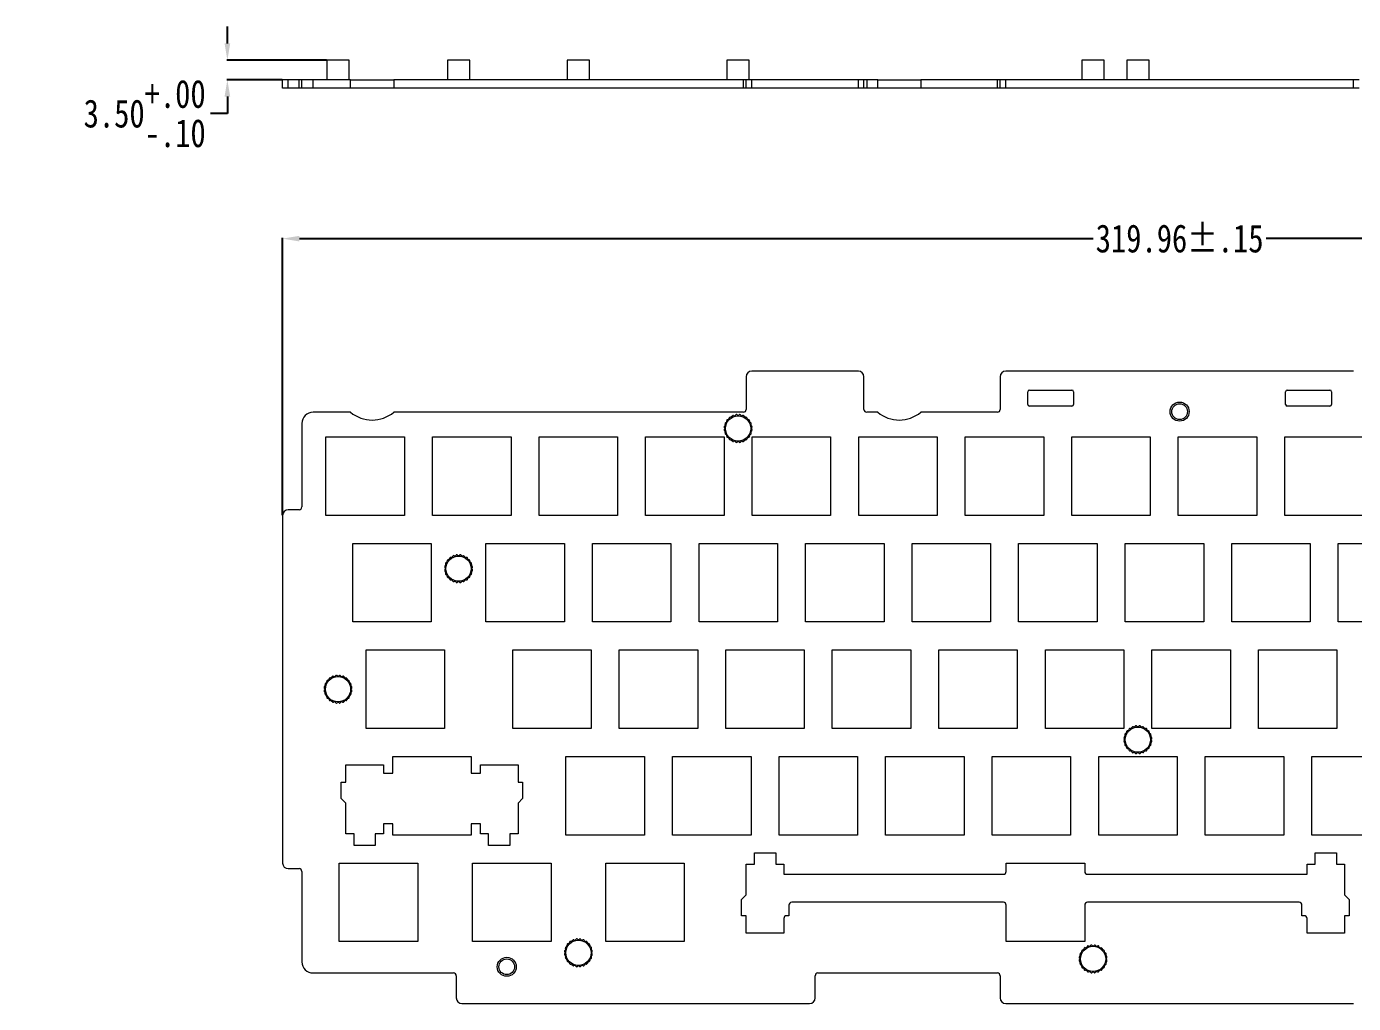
# Model space of a CAD drawing. Header units: inches. Extents: x -353 to 399, y 104 to 477.
# Drawn here: x -319.7 to -83.1, y 103.8 to 278 of the extents above; entities that cross this region are included whole.
import ezdxf

# ---------------------------------------------------------------- set-up
doc = ezdxf.new("R2010")
doc.units = ezdxf.units.IN
doc.header["$LTSCALE"] = 2.574606
doc.header["$MEASUREMENT"] = 0
doc.header["$PDMODE"] = 3
doc.header["$PDSIZE"] = 0.3125
doc.layers.get('0').update_dxf_attribs({"linetype": 'CONTINUOUS'})
doc.layers.get('Defpoints').update_dxf_attribs({"linetype": 'CONTINUOUS'})
doc.styles.get("Standard").update_dxf_attribs({"font": 'txt', "width": 0.8})
doc.dimstyles.new('副本 STANDARD', dxfattribs={"dimtxt": 5, "dimasz": 3, "dimexe": 0.125, "dimexo": 0.0625, "dimgap": 0.09, "dimtad": 0, "dimtoh": 1, "dimzin": 4, "dimdsep": 46, "dimtxsty": 'Standard', "dimblk": '_FILLED', "dimcen": 0.09, "dimazin": 1, "dimtp": 0.01, "dimtm": 0.01, "dimtfac": 1, "dimtofl": 0, "dimtmove": 0, "dimatfit": 3, "dimldrblk": '_FILLED', "dimfxl": 1, "dimtolj": 1, "dimtzin": 4, "dimarcsym": 0})

# ---------------------------------------------------------------- blocks, each defined once
blk = doc.blocks.new('_FILLED')
at = {"color": 0, "linetype": 'ByBlock'}
blk.add_solid([(0, 0), (-1, 0.167), (-1, -0.167)], dxfattribs=at)
blk = doc.blocks.new('*D15')
at = {"color": 0, "lineweight": -2, "transparency": 16777216}
for p, q in [((-274.07, 190.86), (-274.07, 240.28)), ((-271.07, 240.15), (-129.51, 240.15)), ((42.89, 240.15), (-98.66, 240.15)), ((45.89, 190.86), (45.89, 240.28))]:
    blk.add_line(p, q, dxfattribs=at)
at = {"layer": 'Defpoints', "color": 0, "transparency": 16777216}
for p in [(45.89, 240.15), (-274.07, 190.79), (45.89, 190.79)]:
    blk.add_point(p, dxfattribs=at)
at = {"color": 0, "lineweight": -2, "transparency": 16777216, "xscale": 3, "yscale": 3, "zscale": 3, "rotation": 180}
blk.add_blockref('_FILLED', (-274.07, 240.15), dxfattribs=at)
at = {"color": 0, "lineweight": -2, "transparency": 16777216, "xscale": 3, "yscale": 3, "zscale": 3}
blk.add_blockref('_FILLED', (45.89, 240.15), dxfattribs=at)
at = {"color": 0, "transparency": 16777216, "insert": (-114.09, 240.15), "char_height": 5, "attachment_point": 5}
blk.add_mtext('\\A1;319.96±.15', dxfattribs=at)
blk = doc.blocks.new('*D17')
at = {"color": 0, "lineweight": -2, "transparency": 16777216}
for p, q in [((-283.91, 274.97), (-283.91, 277.97)), ((-266.24, 271.97), (-284.03, 271.97)), ((-274.13, 268.47), (-284.03, 268.47)), ((-283.91, 265.47), (-283.91, 262.47)), ((-283.91, 262.47), (-286.91, 262.47))]:
    blk.add_line(p, q, dxfattribs=at)
at = {"layer": 'Defpoints', "color": 0, "transparency": 16777216}
for p in [(-266.18, 271.97), (-283.91, 268.47), (-274.07, 268.47)]:
    blk.add_point(p, dxfattribs=at)
at = {"color": 0, "lineweight": -2, "transparency": 16777216, "xscale": 3, "yscale": 3, "zscale": 3}
for p, rotation in [((-283.91, 271.97), 270), ((-283.91, 268.47), 90)]:
    blk.add_blockref('_FILLED', p, dxfattribs=dict(at, rotation=rotation))
at = {"color": 0, "transparency": 16777216, "insert": (-298.66, 262.47), "char_height": 5, "attachment_point": 5}
blk.add_mtext('\\A1;3.50\\S+.00^ -.10;', dxfattribs=at)

msp = doc.modelspace()

# ---------------------------------------------------------------- linework, layer by layer
at = {"color": 7, "linetype": 'Continuous', "lineweight": 15}
for p, q in [((-266.177, 271.972), (-266.177, 268.472)), ((-262.177, 271.972), (-266.177, 271.972)), ((-262.177, 268.472), (-262.177, 271.972)), ((-244.679, 271.972), (-244.679, 268.472)), ((-240.68, 271.972), (-244.679, 271.972)), ((-240.68, 268.472), (-240.68, 271.972)), ((-223.309, 271.972), (-223.309, 268.472)), ((-219.309, 271.972), (-223.309, 271.972)), ((-219.309, 268.472), (-219.309, 271.972)), ((-194.827, 271.972), (-194.827, 268.472)), ((-190.827, 271.972), (-194.827, 271.972)), ((-190.827, 268.472), (-190.827, 271.972)), ((-131.527, 271.972), (-131.527, 268.472)), ((-127.527, 271.972), (-131.527, 271.972)), ((-127.527, 268.472), (-127.527, 271.972)), ((-123.532, 271.972), (-123.532, 268.472)), ((-119.532, 271.972), (-123.532, 271.972)), ((-119.532, 268.472), (-119.532, 271.972)), ((-274.067, 266.972), (-274.067, 268.472)), ((-273.067, 268.472), (-274.067, 268.472)), ((-273.067, 266.972), (-273.067, 268.472)), ((-271.127, 268.472), (-273.067, 268.472)), ((-271.127, 266.972), (-271.127, 268.472)), ((-270.627, 268.472), (-271.127, 268.472)), ((-270.627, 266.972), (-270.627, 268.472)), ((-268.627, 268.472), (-270.627, 268.472)), ((-268.627, 266.972), (-268.627, 268.472)), ((-261.939, 268.472), (-268.627, 268.472)), ((-261.939, 266.972), (-261.939, 268.472)), ((-261.939, 268.472), (-254.235, 268.472)), ((-254.235, 268.472), (-254.235, 266.972)), ((-191.887, 268.472), (-254.235, 268.472)), ((-191.887, 266.972), (-191.887, 268.472)), ((-191.387, 268.472), (-191.887, 268.472)), ((-191.387, 266.972), (-191.387, 268.472)), ((-190.387, 268.472), (-191.387, 268.472)), ((-190.387, 266.972), (-190.387, 268.472)), ((-171.387, 268.472), (-190.387, 268.472)), ((-171.387, 266.972), (-171.387, 268.472)), ((-170.387, 268.472), (-171.387, 268.472)), ((-170.387, 266.972), (-170.387, 268.472)), ((-169.887, 268.472), (-170.387, 268.472)), ((-169.887, 268.472), (-169.887, 266.972)), ((-167.939, 268.472), (-169.887, 268.472)), ((-167.939, 266.972), (-167.939, 268.472)), ((-167.939, 268.472), (-160.235, 268.472)), ((-160.235, 268.472), (-160.235, 266.972)), ((-146.587, 268.472), (-160.235, 268.472)), ((-146.587, 266.972), (-146.587, 268.472)), ((-146.087, 268.472), (-146.587, 268.472)), ((-146.087, 266.972), (-146.087, 268.472)), ((-145.087, 268.472), (-146.087, 268.472)), ((-145.087, 266.972), (-145.087, 268.472)), ((-83.087, 268.472), (-145.087, 268.472)), ((-83.087, 266.972), (-83.087, 268.472)), ((-82.087, 268.472), (-83.087, 268.472)), ((-273.067, 266.972), (-274.067, 266.972)), ((-271.127, 266.972), (-273.067, 266.972)), ((-270.627, 266.972), (-271.127, 266.972)), ((-268.627, 266.972), (-270.627, 266.972)), ((-261.939, 266.972), (-268.627, 266.972)), ((-254.235, 266.972), (-261.939, 266.972)), ((-191.887, 266.972), (-254.235, 266.972)), ((-191.387, 266.972), (-191.887, 266.972)), ((-190.387, 266.972), (-191.387, 266.972)), ((-171.387, 266.972), (-190.387, 266.972)), ((-170.387, 266.972), (-171.387, 266.972)), ((-169.887, 266.972), (-170.387, 266.972)), ((-167.939, 266.972), (-169.887, 266.972)), ((-160.235, 266.972), (-167.939, 266.972)), ((-146.587, 266.972), (-160.235, 266.972)), ((-146.087, 266.972), (-146.587, 266.972)), ((-145.087, 266.972), (-146.087, 266.972)), ((-83.087, 266.972), (-145.087, 266.972)), ((-82.087, 266.972), (-83.087, 266.972)), ((-191.387, 215.532), (-191.387, 209.693)), ((-171.387, 216.532), (-190.387, 216.532)), ((-170.387, 209.693), (-170.387, 215.532)), ((-146.087, 215.532), (-146.087, 209.693)), ((-83.087, 216.532), (-145.087, 216.532)), ((-140.887, 213.132), (-133.287, 213.132)), ((-94.887, 213.132), (-87.287, 213.132)), ((-141.187, 210.593), (-141.187, 212.832)), ((-132.987, 212.832), (-132.987, 210.593)), ((-95.187, 210.593), (-95.187, 212.832)), ((-86.987, 212.832), (-86.987, 210.593)), ((-261.939, 209.193), (-268.627, 209.193)), ((-191.887, 209.193), (-254.235, 209.193)), ((-167.939, 209.193), (-169.887, 209.193)), ((-146.587, 209.193), (-160.235, 209.193)), ((-133.287, 210.293), (-140.887, 210.293)), ((-87.287, 210.293), (-94.887, 210.293)), ((-270.627, 207.193), (-270.627, 192.293)), ((-266.327, 204.793), (-252.327, 204.793)), ((-266.327, 190.793), (-266.327, 204.793)), ((-252.327, 204.793), (-252.327, 190.793)), ((-247.327, 204.793), (-233.327, 204.793)), ((-247.327, 190.793), (-247.327, 204.793)), ((-233.327, 204.793), (-233.327, 190.793)), ((-228.327, 204.793), (-214.327, 204.793)), ((-228.327, 190.793), (-228.327, 204.793)), ((-214.327, 204.793), (-214.327, 190.793)), ((-209.327, 204.793), (-195.327, 204.793)), ((-209.327, 190.793), (-209.327, 204.793)), ((-195.327, 204.793), (-195.327, 190.793)), ((-190.327, 204.793), (-176.327, 204.793)), ((-190.327, 190.793), (-190.327, 204.793)), ((-176.327, 204.793), (-176.327, 190.793)), ((-171.327, 204.793), (-157.327, 204.793)), ((-171.327, 190.793), (-171.327, 204.793)), ((-157.327, 204.793), (-157.327, 190.793)), ((-152.327, 204.793), (-138.327, 204.793)), ((-152.327, 190.793), (-152.327, 204.793)), ((-138.327, 204.793), (-138.327, 190.793)), ((-133.327, 204.793), (-119.327, 204.793)), ((-133.327, 190.793), (-133.327, 204.793)), ((-119.327, 204.793), (-119.327, 190.793)), ((-114.327, 204.793), (-100.327, 204.793)), ((-114.327, 190.793), (-114.327, 204.793)), ((-100.327, 204.793), (-100.327, 190.793)), ((-95.327, 204.793), (-81.327, 204.793)), ((-95.327, 190.793), (-95.327, 204.793)), ((-271.127, 191.793), (-273.067, 191.793)), ((-274.067, 190.793), (-274.067, 128.793)), ((-252.327, 190.793), (-266.327, 190.793)), ((-233.327, 190.793), (-247.327, 190.793)), ((-214.327, 190.793), (-228.327, 190.793)), ((-195.327, 190.793), (-209.327, 190.793)), ((-176.327, 190.793), (-190.327, 190.793)), ((-157.327, 190.793), (-171.327, 190.793)), ((-138.327, 190.793), (-152.327, 190.793)), ((-119.327, 190.793), (-133.327, 190.793)), ((-100.327, 190.793), (-114.327, 190.793)), ((-81.327, 190.793), (-95.327, 190.793)), ((-261.562, 185.793), (-247.562, 185.793)), ((-261.562, 171.793), (-261.562, 185.793)), ((-247.562, 185.793), (-247.562, 171.793)), ((-237.797, 185.793), (-223.797, 185.793)), ((-237.797, 171.793), (-237.797, 185.793)), ((-223.797, 185.793), (-223.797, 171.793)), ((-218.797, 185.793), (-204.797, 185.793)), ((-218.797, 171.793), (-218.797, 185.793)), ((-204.797, 185.793), (-204.797, 171.793)), ((-199.797, 185.793), (-185.797, 185.793)), ((-199.797, 171.793), (-199.797, 185.793)), ((-185.797, 185.793), (-185.797, 171.793)), ((-180.797, 185.793), (-166.797, 185.793)), ((-180.797, 171.793), (-180.797, 185.793)), ((-166.797, 185.793), (-166.797, 171.793)), ((-161.797, 185.793), (-147.797, 185.793)), ((-161.797, 171.793), (-161.797, 185.793)), ((-147.797, 185.793), (-147.797, 171.793)), ((-142.797, 185.793), (-128.797, 185.793)), ((-142.797, 171.793), (-142.797, 185.793)), ((-128.797, 185.793), (-128.797, 171.793)), ((-123.797, 185.793), (-109.797, 185.793)), ((-123.797, 171.793), (-123.797, 185.793)), ((-109.797, 185.793), (-109.797, 171.793)), ((-104.797, 185.793), (-90.797, 185.793)), ((-104.797, 171.793), (-104.797, 185.793)), ((-90.797, 185.793), (-90.797, 171.793)), ((-85.797, 185.793), (-71.797, 185.793)), ((-85.797, 171.793), (-85.797, 185.793)), ((-247.562, 171.793), (-261.562, 171.793)), ((-223.797, 171.793), (-237.797, 171.793)), ((-204.797, 171.793), (-218.797, 171.793)), ((-185.797, 171.793), (-199.797, 171.793)), ((-166.797, 171.793), (-180.797, 171.793)), ((-147.797, 171.793), (-161.797, 171.793)), ((-128.797, 171.793), (-142.797, 171.793)), ((-109.797, 171.793), (-123.797, 171.793)), ((-90.797, 171.793), (-104.797, 171.793)), ((-71.797, 171.793), (-85.797, 171.793)), ((-259.177, 166.793), (-245.177, 166.793)), ((-259.177, 152.793), (-259.177, 166.793)), ((-245.177, 166.793), (-245.177, 152.793)), ((-233.032, 166.793), (-219.032, 166.793)), ((-233.032, 152.793), (-233.032, 166.793)), ((-219.032, 166.793), (-219.032, 152.793)), ((-214.032, 166.793), (-200.032, 166.793)), ((-214.032, 152.793), (-214.032, 166.793)), ((-200.032, 166.793), (-200.032, 152.793)), ((-195.032, 166.793), (-181.032, 166.793)), ((-195.032, 152.793), (-195.032, 166.793)), ((-181.032, 166.793), (-181.032, 152.793)), ((-176.032, 166.793), (-162.032, 166.793)), ((-176.032, 152.793), (-176.032, 166.793)), ((-162.032, 166.793), (-162.032, 152.793)), ((-157.032, 166.793), (-143.032, 166.793)), ((-157.032, 152.793), (-157.032, 166.793)), ((-143.032, 166.793), (-143.032, 152.793)), ((-138.032, 166.793), (-124.032, 166.793)), ((-138.032, 152.793), (-138.032, 166.793)), ((-124.032, 166.793), (-124.032, 152.793)), ((-119.032, 166.793), (-105.032, 166.793)), ((-119.032, 152.793), (-119.032, 166.793)), ((-105.032, 166.793), (-105.032, 152.793)), ((-100.032, 166.793), (-86.032, 166.793)), ((-100.032, 152.793), (-100.032, 166.793)), ((-86.032, 166.793), (-86.032, 152.793)), ((-245.177, 152.793), (-259.177, 152.793)), ((-219.032, 152.793), (-233.032, 152.793)), ((-200.032, 152.793), (-214.032, 152.793)), ((-181.032, 152.793), (-195.032, 152.793)), ((-162.032, 152.793), (-176.032, 152.793)), ((-143.032, 152.793), (-157.032, 152.793)), ((-124.032, 152.793), (-138.032, 152.793)), ((-105.032, 152.793), (-119.032, 152.793)), ((-86.032, 152.793), (-100.032, 152.793)), ((-254.427, 147.793), (-240.427, 147.793)), ((-254.427, 144.793), (-254.427, 147.793)), ((-240.427, 147.793), (-240.427, 144.793)), ((-223.522, 147.793), (-209.522, 147.793)), ((-223.522, 133.793), (-223.522, 147.793)), ((-209.522, 147.793), (-209.522, 133.793)), ((-204.522, 147.793), (-190.522, 147.793)), ((-204.522, 133.793), (-204.522, 147.793)), ((-190.522, 147.793), (-190.522, 133.793)), ((-185.522, 147.793), (-171.522, 147.793)), ((-185.522, 133.793), (-185.522, 147.793)), ((-171.522, 147.793), (-171.522, 133.793)), ((-166.522, 147.793), (-152.522, 147.793)), ((-166.522, 133.793), (-166.522, 147.793)), ((-152.522, 147.793), (-152.522, 133.793)), ((-147.522, 147.793), (-133.522, 147.793)), ((-147.522, 133.793), (-147.522, 147.793)), ((-133.522, 147.793), (-133.522, 133.793)), ((-128.522, 147.793), (-114.522, 147.793)), ((-128.522, 133.793), (-128.522, 147.793)), ((-114.522, 147.793), (-114.522, 133.793)), ((-109.522, 147.793), (-95.522, 147.793)), ((-109.522, 133.793), (-109.522, 147.793)), ((-95.522, 147.793), (-95.522, 133.793)), ((-90.522, 147.793), (-76.522, 147.793)), ((-90.522, 133.793), (-90.522, 147.793)), ((-262.777, 146.293), (-256.077, 146.293)), ((-262.777, 143.193), (-262.777, 146.293)), ((-256.077, 146.293), (-256.077, 144.793)), ((-256.077, 144.793), (-254.427, 144.793)), ((-240.427, 144.793), (-238.777, 144.793)), ((-238.777, 146.293), (-232.077, 146.293)), ((-238.777, 144.793), (-238.777, 146.293)), ((-232.077, 146.293), (-232.077, 143.193)), ((-263.602, 143.193), (-262.777, 143.193)), ((-263.602, 140.293), (-263.602, 143.193)), ((-232.077, 143.193), (-231.252, 143.193)), ((-231.252, 143.193), (-231.252, 140.293)), ((-262.777, 139.468), (-263.602, 140.293)), ((-231.252, 140.293), (-232.077, 139.468)), ((-262.777, 133.993), (-262.777, 139.468)), ((-232.077, 139.468), (-232.077, 133.993)), ((-256.077, 135.793), (-256.077, 133.993)), ((-254.427, 135.793), (-256.077, 135.793)), ((-254.427, 133.793), (-254.427, 135.793)), ((-240.427, 135.793), (-240.427, 133.793)), ((-238.777, 135.793), (-240.427, 135.793)), ((-238.777, 133.993), (-238.777, 135.793)), ((-261.327, 133.993), (-262.777, 133.993)), ((-261.327, 131.943), (-261.327, 133.993)), ((-257.527, 133.993), (-257.527, 131.943)), ((-256.077, 133.993), (-257.527, 133.993)), ((-240.427, 133.793), (-254.427, 133.793)), ((-237.327, 133.993), (-238.777, 133.993)), ((-237.327, 131.943), (-237.327, 133.993)), ((-233.527, 133.993), (-233.527, 131.943)), ((-232.077, 133.993), (-233.527, 133.993)), ((-209.522, 133.793), (-223.522, 133.793)), ((-190.522, 133.793), (-204.522, 133.793)), ((-171.522, 133.793), (-185.522, 133.793)), ((-152.522, 133.793), (-166.522, 133.793)), ((-133.522, 133.793), (-147.522, 133.793)), ((-114.522, 133.793), (-128.522, 133.793)), ((-95.522, 133.793), (-109.522, 133.793)), ((-76.522, 133.793), (-90.522, 133.793)), ((-257.527, 131.943), (-261.327, 131.943)), ((-233.527, 131.943), (-237.327, 131.943)), ((-189.922, 130.643), (-186.122, 130.643)), ((-189.922, 128.593), (-189.922, 130.643)), ((-186.122, 130.643), (-186.122, 128.593)), ((-89.922, 130.643), (-86.122, 130.643)), ((-89.922, 128.593), (-89.922, 130.643)), ((-86.122, 130.643), (-86.122, 128.593)), ((-273.067, 127.793), (-271.127, 127.793)), ((-263.957, 128.793), (-249.957, 128.793)), ((-263.957, 114.793), (-263.957, 128.793)), ((-249.957, 128.793), (-249.957, 114.793)), ((-240.192, 128.793), (-226.192, 128.793)), ((-240.192, 114.793), (-240.192, 128.793)), ((-226.192, 128.793), (-226.192, 114.793)), ((-216.427, 128.793), (-202.427, 128.793)), ((-216.427, 114.793), (-216.427, 128.793)), ((-202.427, 128.793), (-202.427, 114.793)), ((-191.372, 128.593), (-189.922, 128.593)), ((-191.372, 123.118), (-191.372, 128.593)), ((-186.122, 128.593), (-184.672, 128.593)), ((-184.672, 128.593), (-184.672, 126.793)), ((-145.022, 128.793), (-131.022, 128.793)), ((-145.022, 127.293), (-145.022, 128.793)), ((-131.022, 128.793), (-131.022, 127.293)), ((-91.372, 128.593), (-89.922, 128.593)), ((-91.372, 126.793), (-91.372, 128.593)), ((-86.122, 128.593), (-84.672, 128.593)), ((-84.672, 128.593), (-84.672, 123.118)), ((-270.627, 127.293), (-270.627, 111.193)), ((-184.672, 126.793), (-145.522, 126.793)), ((-130.522, 126.793), (-91.372, 126.793)), ((-192.197, 122.293), (-191.372, 123.118)), ((-84.672, 123.118), (-83.847, 122.293)), ((-192.197, 119.393), (-192.197, 122.293)), ((-183.772, 121.293), (-183.772, 119.393)), ((-145.522, 121.793), (-183.272, 121.793)), ((-145.022, 114.793), (-145.022, 121.293)), ((-131.022, 121.293), (-131.022, 114.793)), ((-92.772, 121.793), (-130.522, 121.793)), ((-92.272, 119.393), (-92.272, 121.293)), ((-83.847, 122.293), (-83.847, 119.393)), ((-191.372, 119.393), (-192.197, 119.393)), ((-191.372, 116.293), (-191.372, 119.393)), ((-184.672, 118.893), (-184.672, 116.293)), ((-183.772, 119.393), (-184.172, 119.393)), ((-91.872, 119.393), (-92.272, 119.393)), ((-91.372, 116.293), (-91.372, 118.893)), ((-84.672, 119.393), (-84.672, 116.293)), ((-83.847, 119.393), (-84.672, 119.393)), ((-184.672, 116.293), (-191.372, 116.293)), ((-84.672, 116.293), (-91.372, 116.293)), ((-249.957, 114.793), (-263.957, 114.793)), ((-226.192, 114.793), (-240.192, 114.793)), ((-202.427, 114.793), (-216.427, 114.793)), ((-131.022, 114.793), (-145.022, 114.793)), ((-268.627, 109.193), (-243.587, 109.193)), ((-178.587, 109.193), (-146.587, 109.193)), ((-243.087, 108.693), (-243.087, 104.753)), ((-179.087, 104.753), (-179.087, 108.693)), ((-146.087, 108.693), (-146.087, 104.753)), ((-242.087, 103.753), (-180.087, 103.753)), ((-145.087, 103.753), (-83.087, 103.753))]:
    msp.add_line(p, q, dxfattribs=at)
for centre, radius in [((-114.087, 209.293), 1.7), ((-114.087, 209.293), 1.4), ((-192.827, 206.293), 2.25), ((-242.679, 181.293), 2.25), ((-264.177, 159.793), 2.25), ((-121.532, 150.793), 2.25), ((-221.309, 112.793), 2.25), ((-129.527, 111.693), 2.25), ((-234.087, 110.293), 1.7), ((-234.087, 110.293), 1.4)]:
    msp.add_circle(centre, radius, dxfattribs=at)
for centre, radius, start, end in [((-190.387, 215.532), 1, 90, 180), ((-171.387, 215.532), 1, 0, 90), ((-145.087, 215.532), 1, 90, 180), ((-140.887, 212.832), 0.3, 90, 180), ((-133.287, 212.832), 0.3, 0, 90), ((-94.887, 212.832), 0.3, 90, 180), ((-87.287, 212.832), 0.3, 0, 90), ((-268.627, 207.193), 2, 90, 180), ((-258.087, 213.793), 6, 230.05549, 309.94451), ((-194.216, 208.126), 0.2, 131.69927, 179.37781), ((-194.239, 208.109), 0.2, 75.62219, 123.30073), ((-194.127, 208.544), 0.25, 255.62219, 344.37781), ((-193.694, 208.423), 0.2, 116.69927, 164.37781), ((-193.721, 208.412), 0.2, 60.62219, 108.30073), ((-193.5, 208.804), 0.25, 240.62219, 329.37781), ((-193.113, 208.575), 0.2, 101.69927, 149.37781), ((-193.142, 208.571), 0.2, 45.62219, 93.30073), ((-192.827, 208.893), 0.25, 225.62219, 314.37781), ((-192.512, 208.571), 0.2, 86.69927, 134.37781), ((-192.541, 208.575), 0.2, 30.62219, 78.30073), ((-192.154, 208.804), 0.25, 210.62219, 299.37781), ((-191.933, 208.412), 0.2, 71.69927, 119.37781), ((-191.887, 209.693), 0.5, 270, 0), ((-191.96, 208.423), 0.2, 15.62219, 63.30073), ((-191.527, 208.544), 0.25, 195.62219, 284.37781), ((-191.415, 208.109), 0.2, 56.69927, 104.37781), ((-191.438, 208.126), 0.2, 0.62219, 48.30073), ((-169.887, 209.693), 0.5, 180, 270), ((-164.087, 213.793), 6, 230.05549, 309.94451), ((-146.587, 209.693), 0.5, 270, 0), ((-140.887, 210.593), 0.3, 180, 270), ((-133.287, 210.593), 0.3, 270, 0), ((-94.887, 210.593), 0.3, 180, 270), ((-87.287, 210.593), 0.3, 270, 0), ((-195.109, 206.578), 0.2, 120.62219, 168.30073), ((-195.105, 206.607), 0.2, 176.69927, 224.37781), ((-195.105, 205.978), 0.2, 135.62219, 183.30073), ((-195.109, 206.007), 0.2, 191.69927, 239.37781), ((-195.427, 206.293), 0.25, 315.62219, 44.37781), ((-195.338, 206.966), 0.25, 300.62219, 29.37781), ((-194.946, 207.186), 0.2, 161.69927, 209.37781), ((-194.957, 207.159), 0.2, 105.62219, 153.30073), ((-195.079, 207.593), 0.25, 285.62219, 14.37781), ((-194.643, 207.704), 0.2, 146.69927, 194.37781), ((-194.661, 207.681), 0.2, 90.62219, 138.30073), ((-194.665, 208.131), 0.25, 270.62219, 359.37781), ((-190.989, 208.131), 0.25, 180.62219, 269.37781), ((-190.993, 207.681), 0.2, 41.69927, 89.37781), ((-191.011, 207.704), 0.2, 345.62219, 33.30073), ((-190.575, 207.593), 0.25, 165.62219, 254.37781), ((-190.697, 207.159), 0.2, 26.69927, 74.37781), ((-190.316, 206.966), 0.25, 150.62219, 239.37781), ((-190.708, 207.186), 0.2, 330.62219, 18.30073), ((-190.227, 206.293), 0.25, 135.62219, 224.37781), ((-190.545, 206.578), 0.2, 11.69927, 59.37781), ((-190.545, 206.007), 0.2, 300.62219, 348.30073), ((-190.549, 206.607), 0.2, 315.62219, 3.30073), ((-190.549, 205.978), 0.2, 356.69927, 44.37781), ((-195.338, 205.62), 0.25, 330.62219, 59.37781), ((-194.946, 205.399), 0.2, 150.62219, 198.30073), ((-194.957, 205.426), 0.2, 206.69927, 254.37781), ((-195.079, 204.993), 0.25, 345.62219, 74.37781), ((-194.643, 204.881), 0.2, 165.62219, 213.30073), ((-194.661, 204.904), 0.2, 221.69927, 269.37781), ((-194.665, 204.454), 0.25, 0.62219, 89.37781), ((-194.216, 204.459), 0.2, 180.62219, 228.30073), ((-194.239, 204.477), 0.2, 236.69927, 284.37781), ((-194.127, 204.041), 0.25, 15.62219, 104.37781), ((-193.694, 204.162), 0.2, 195.62219, 243.30073), ((-193.721, 204.173), 0.2, 251.69927, 299.37781), ((-193.5, 203.781), 0.25, 30.62219, 119.37781), ((-193.113, 204.011), 0.2, 210.62219, 258.30073), ((-193.142, 204.014), 0.2, 266.69927, 314.37781), ((-192.827, 203.693), 0.25, 45.62219, 134.37781), ((-192.512, 204.014), 0.2, 225.62219, 273.30073), ((-192.541, 204.011), 0.2, 281.69927, 329.37781), ((-192.154, 203.781), 0.25, 60.62219, 149.37781), ((-191.933, 204.173), 0.2, 240.62219, 288.30073), ((-191.96, 204.162), 0.2, 296.69927, 344.37781), ((-191.527, 204.041), 0.25, 75.62219, 164.37781), ((-191.415, 204.477), 0.2, 255.62219, 303.30073), ((-191.438, 204.459), 0.2, 311.69927, 359.37781), ((-190.989, 204.454), 0.25, 90.62219, 179.37781), ((-190.993, 204.904), 0.2, 270.62219, 318.30073), ((-191.011, 204.881), 0.2, 326.69927, 14.37781), ((-190.575, 204.993), 0.25, 105.62219, 194.37781), ((-190.697, 205.426), 0.2, 285.62219, 333.30073), ((-190.316, 205.62), 0.25, 120.62219, 209.37781), ((-190.708, 205.399), 0.2, 341.69927, 29.37781), ((-273.067, 190.793), 1, 90, 180), ((-271.127, 192.293), 0.5, 270, 0), ((-244.799, 182.186), 0.2, 161.69927, 209.37781), ((-244.81, 182.159), 0.2, 105.62219, 153.30073), ((-244.931, 182.593), 0.25, 285.62219, 14.37781), ((-244.495, 182.704), 0.2, 146.69927, 194.37781), ((-244.513, 182.681), 0.2, 90.62219, 138.30073), ((-244.518, 183.131), 0.25, 270.62219, 359.37781), ((-244.068, 183.126), 0.2, 131.69927, 179.37781), ((-244.091, 183.109), 0.2, 75.62219, 123.30073), ((-243.979, 183.544), 0.25, 255.62219, 344.37781), ((-243.546, 183.423), 0.2, 116.69927, 164.37781), ((-243.573, 183.412), 0.2, 60.62219, 108.30073), ((-243.352, 183.804), 0.25, 240.62219, 329.37781), ((-242.965, 183.575), 0.2, 101.69927, 149.37781), ((-242.994, 183.571), 0.2, 45.62219, 93.30073), ((-242.679, 183.893), 0.25, 225.62219, 314.37781), ((-242.365, 183.571), 0.2, 86.69927, 134.37781), ((-242.394, 183.575), 0.2, 30.62219, 78.30073), ((-242.007, 183.804), 0.25, 210.62219, 299.37781), ((-241.786, 183.412), 0.2, 71.69927, 119.37781), ((-241.813, 183.423), 0.2, 15.62219, 63.30073), ((-241.379, 183.544), 0.25, 195.62219, 284.37781), ((-241.268, 183.109), 0.2, 56.69927, 104.37781), ((-241.291, 183.126), 0.2, 0.62219, 48.30073), ((-240.841, 183.131), 0.25, 180.62219, 269.37781), ((-240.846, 182.681), 0.2, 41.69927, 89.37781), ((-240.864, 182.704), 0.2, 345.62219, 33.30073), ((-240.428, 182.593), 0.25, 165.62219, 254.37781), ((-240.549, 182.159), 0.2, 26.69927, 74.37781), ((-240.56, 182.186), 0.2, 330.62219, 18.30073), ((-244.962, 181.578), 0.2, 120.62219, 168.30073), ((-244.958, 181.607), 0.2, 176.69927, 224.37781), ((-244.958, 180.978), 0.2, 135.62219, 183.30073), ((-244.962, 181.007), 0.2, 191.69927, 239.37781), ((-245.279, 181.293), 0.25, 315.62219, 44.37781), ((-245.191, 181.966), 0.25, 300.62219, 29.37781), ((-245.191, 180.62), 0.25, 330.62219, 59.37781), ((-244.799, 180.399), 0.2, 150.62219, 198.30073), ((-244.81, 180.426), 0.2, 206.69927, 254.37781), ((-244.931, 179.993), 0.25, 345.62219, 74.37781), ((-244.495, 179.881), 0.2, 165.62219, 213.30073), ((-240.864, 179.881), 0.2, 326.69927, 14.37781), ((-240.428, 179.993), 0.25, 105.62219, 194.37781), ((-240.549, 180.426), 0.2, 285.62219, 333.30073), ((-240.168, 181.966), 0.25, 150.62219, 239.37781), ((-240.168, 180.62), 0.25, 120.62219, 209.37781), ((-240.56, 180.399), 0.2, 341.69927, 29.37781), ((-240.079, 181.293), 0.25, 135.62219, 224.37781), ((-240.397, 181.578), 0.2, 11.69927, 59.37781), ((-240.397, 181.007), 0.2, 300.62219, 348.30073), ((-240.401, 181.607), 0.2, 315.62219, 3.30073), ((-240.401, 180.978), 0.2, 356.69927, 44.37781), ((-244.513, 179.904), 0.2, 221.69927, 269.37781), ((-244.518, 179.454), 0.25, 0.62219, 89.37781), ((-244.068, 179.459), 0.2, 180.62219, 228.30073), ((-244.091, 179.477), 0.2, 236.69927, 284.37781), ((-243.979, 179.041), 0.25, 15.62219, 104.37781), ((-243.546, 179.162), 0.2, 195.62219, 243.30073), ((-243.573, 179.173), 0.2, 251.69927, 299.37781), ((-243.352, 178.781), 0.25, 30.62219, 119.37781), ((-242.965, 179.011), 0.2, 210.62219, 258.30073), ((-242.994, 179.014), 0.2, 266.69927, 314.37781), ((-242.679, 178.693), 0.25, 45.62219, 134.37781), ((-242.365, 179.014), 0.2, 225.62219, 273.30073), ((-242.394, 179.011), 0.2, 281.69927, 329.37781), ((-242.007, 178.781), 0.25, 60.62219, 149.37781), ((-241.786, 179.173), 0.2, 240.62219, 288.30073), ((-241.813, 179.162), 0.2, 296.69927, 344.37781), ((-241.379, 179.041), 0.25, 75.62219, 164.37781), ((-241.268, 179.477), 0.2, 255.62219, 303.30073), ((-241.291, 179.459), 0.2, 311.69927, 359.37781), ((-240.841, 179.454), 0.25, 90.62219, 179.37781), ((-240.846, 179.904), 0.2, 270.62219, 318.30073), ((-266.429, 161.093), 0.25, 285.62219, 14.37781), ((-265.993, 161.204), 0.2, 146.69927, 194.37781), ((-266.011, 161.181), 0.2, 90.62219, 138.30073), ((-266.015, 161.631), 0.25, 270.62219, 359.37781), ((-265.566, 161.626), 0.2, 131.69927, 179.37781), ((-265.589, 161.609), 0.2, 75.62219, 123.30073), ((-265.477, 162.044), 0.25, 255.62219, 344.37781), ((-265.044, 161.923), 0.2, 116.69927, 164.37781), ((-265.071, 161.912), 0.2, 60.62219, 108.30073), ((-264.85, 162.304), 0.25, 240.62219, 329.37781), ((-264.463, 162.075), 0.2, 101.69927, 149.37781), ((-264.492, 162.071), 0.2, 45.62219, 93.30073), ((-264.177, 162.393), 0.25, 225.62219, 314.37781), ((-263.862, 162.071), 0.2, 86.69927, 134.37781), ((-263.891, 162.075), 0.2, 30.62219, 78.30073), ((-263.504, 162.304), 0.25, 210.62219, 299.37781), ((-263.283, 161.912), 0.2, 71.69927, 119.37781), ((-263.31, 161.923), 0.2, 15.62219, 63.30073), ((-262.877, 162.044), 0.25, 195.62219, 284.37781), ((-262.765, 161.609), 0.2, 56.69927, 104.37781), ((-262.788, 161.626), 0.2, 0.62219, 48.30073), ((-262.339, 161.631), 0.25, 180.62219, 269.37781), ((-262.343, 161.181), 0.2, 41.69927, 89.37781), ((-262.361, 161.204), 0.2, 345.62219, 33.30073), ((-261.925, 161.093), 0.25, 165.62219, 254.37781), ((-266.459, 160.078), 0.2, 120.62219, 168.30073), ((-266.455, 160.107), 0.2, 176.69927, 224.37781), ((-266.455, 159.478), 0.2, 135.62219, 183.30073), ((-266.459, 159.507), 0.2, 191.69927, 239.37781), ((-266.777, 159.793), 0.25, 315.62219, 44.37781), ((-266.688, 160.466), 0.25, 300.62219, 29.37781), ((-266.688, 159.12), 0.25, 330.62219, 59.37781), ((-266.296, 160.686), 0.2, 161.69927, 209.37781), ((-266.296, 158.899), 0.2, 150.62219, 198.30073), ((-266.307, 160.659), 0.2, 105.62219, 153.30073), ((-266.307, 158.926), 0.2, 206.69927, 254.37781), ((-266.429, 158.493), 0.25, 345.62219, 74.37781), ((-261.925, 158.493), 0.25, 105.62219, 194.37781), ((-262.047, 160.659), 0.2, 26.69927, 74.37781), ((-262.047, 158.926), 0.2, 285.62219, 333.30073), ((-261.666, 160.466), 0.25, 150.62219, 239.37781), ((-261.666, 159.12), 0.25, 120.62219, 209.37781), ((-262.058, 160.686), 0.2, 330.62219, 18.30073), ((-262.058, 158.899), 0.2, 341.69927, 29.37781), ((-261.577, 159.793), 0.25, 135.62219, 224.37781), ((-261.895, 160.078), 0.2, 11.69927, 59.37781), ((-261.895, 159.507), 0.2, 300.62219, 348.30073), ((-261.899, 160.107), 0.2, 315.62219, 3.30073), ((-261.899, 159.478), 0.2, 356.69927, 44.37781), ((-265.993, 158.381), 0.2, 165.62219, 213.30073), ((-266.011, 158.404), 0.2, 221.69927, 269.37781), ((-266.015, 157.954), 0.25, 0.62219, 89.37781), ((-265.566, 157.959), 0.2, 180.62219, 228.30073), ((-265.589, 157.977), 0.2, 236.69927, 284.37781), ((-265.477, 157.541), 0.25, 15.62219, 104.37781), ((-265.044, 157.662), 0.2, 195.62219, 243.30073), ((-265.071, 157.673), 0.2, 251.69927, 299.37781), ((-264.85, 157.281), 0.25, 30.62219, 119.37781), ((-264.463, 157.511), 0.2, 210.62219, 258.30073), ((-264.492, 157.514), 0.2, 266.69927, 314.37781), ((-264.177, 157.193), 0.25, 45.62219, 134.37781), ((-263.862, 157.514), 0.2, 225.62219, 273.30073), ((-263.891, 157.511), 0.2, 281.69927, 329.37781), ((-263.504, 157.281), 0.25, 60.62219, 149.37781), ((-263.283, 157.673), 0.2, 240.62219, 288.30073), ((-263.31, 157.662), 0.2, 296.69927, 344.37781), ((-262.877, 157.541), 0.25, 75.62219, 164.37781), ((-262.765, 157.977), 0.2, 255.62219, 303.30073), ((-262.788, 157.959), 0.2, 311.69927, 359.37781), ((-262.339, 157.954), 0.25, 90.62219, 179.37781), ((-262.343, 158.404), 0.2, 270.62219, 318.30073), ((-262.361, 158.381), 0.2, 326.69927, 14.37781), ((-124.043, 151.466), 0.25, 300.62219, 29.37781), ((-123.651, 151.686), 0.2, 161.69927, 209.37781), ((-123.662, 151.659), 0.2, 105.62219, 153.30073), ((-123.784, 152.093), 0.25, 285.62219, 14.37781), ((-123.348, 152.204), 0.2, 146.69927, 194.37781), ((-123.366, 152.181), 0.2, 90.62219, 138.30073), ((-123.37, 152.631), 0.25, 270.62219, 359.37781), ((-122.921, 152.626), 0.2, 131.69927, 179.37781), ((-122.944, 152.609), 0.2, 75.62219, 123.30073), ((-122.832, 153.044), 0.25, 255.62219, 344.37781), ((-122.399, 152.923), 0.2, 116.69927, 164.37781), ((-122.426, 152.912), 0.2, 60.62219, 108.30073), ((-122.205, 153.304), 0.25, 240.62219, 329.37781), ((-121.818, 153.075), 0.2, 101.69927, 149.37781), ((-121.847, 153.071), 0.2, 45.62219, 93.30073), ((-121.532, 153.393), 0.25, 225.62219, 314.37781), ((-121.217, 153.071), 0.2, 86.69927, 134.37781), ((-121.246, 153.075), 0.2, 30.62219, 78.30073), ((-120.859, 153.304), 0.25, 210.62219, 299.37781), ((-120.638, 152.912), 0.2, 71.69927, 119.37781), ((-120.665, 152.923), 0.2, 15.62219, 63.30073), ((-120.232, 153.044), 0.25, 195.62219, 284.37781), ((-120.12, 152.609), 0.2, 56.69927, 104.37781), ((-120.143, 152.626), 0.2, 0.62219, 48.30073), ((-119.694, 152.631), 0.25, 180.62219, 269.37781), ((-119.698, 152.181), 0.2, 41.69927, 89.37781), ((-119.716, 152.204), 0.2, 345.62219, 33.30073), ((-119.28, 152.093), 0.25, 165.62219, 254.37781), ((-119.402, 151.659), 0.2, 26.69927, 74.37781), ((-119.021, 151.466), 0.25, 150.62219, 239.37781), ((-119.413, 151.686), 0.2, 330.62219, 18.30073), ((-123.814, 151.078), 0.2, 120.62219, 168.30073), ((-123.81, 151.107), 0.2, 176.69927, 224.37781), ((-123.81, 150.478), 0.2, 135.62219, 183.30073), ((-123.814, 150.507), 0.2, 191.69927, 239.37781), ((-124.132, 150.793), 0.25, 315.62219, 44.37781), ((-124.043, 150.12), 0.25, 330.62219, 59.37781), ((-123.651, 149.899), 0.2, 150.62219, 198.30073), ((-123.662, 149.926), 0.2, 206.69927, 254.37781), ((-123.784, 149.493), 0.25, 345.62219, 74.37781), ((-123.348, 149.381), 0.2, 165.62219, 213.30073), ((-123.366, 149.404), 0.2, 221.69927, 269.37781), ((-123.37, 148.954), 0.25, 0.62219, 89.37781), ((-119.694, 148.954), 0.25, 90.62219, 179.37781), ((-119.698, 149.404), 0.2, 270.62219, 318.30073), ((-119.716, 149.381), 0.2, 326.69927, 14.37781), ((-119.28, 149.493), 0.25, 105.62219, 194.37781), ((-119.402, 149.926), 0.2, 285.62219, 333.30073), ((-119.021, 150.12), 0.25, 120.62219, 209.37781), ((-119.413, 149.899), 0.2, 341.69927, 29.37781), ((-118.932, 150.793), 0.25, 135.62219, 224.37781), ((-119.25, 151.078), 0.2, 11.69927, 59.37781), ((-119.25, 150.507), 0.2, 300.62219, 348.30073), ((-119.254, 151.107), 0.2, 315.62219, 3.30073), ((-119.254, 150.478), 0.2, 356.69927, 44.37781), ((-122.921, 148.959), 0.2, 180.62219, 228.30073), ((-122.944, 148.977), 0.2, 236.69927, 284.37781), ((-122.832, 148.541), 0.25, 15.62219, 104.37781), ((-122.399, 148.662), 0.2, 195.62219, 243.30073), ((-122.426, 148.673), 0.2, 251.69927, 299.37781), ((-122.205, 148.281), 0.25, 30.62219, 119.37781), ((-121.818, 148.511), 0.2, 210.62219, 258.30073), ((-121.847, 148.514), 0.2, 266.69927, 314.37781), ((-121.532, 148.193), 0.25, 45.62219, 134.37781), ((-121.217, 148.514), 0.2, 225.62219, 273.30073), ((-121.246, 148.511), 0.2, 281.69927, 329.37781), ((-120.859, 148.281), 0.25, 60.62219, 149.37781), ((-120.638, 148.673), 0.2, 240.62219, 288.30073), ((-120.665, 148.662), 0.2, 296.69927, 344.37781), ((-120.232, 148.541), 0.25, 75.62219, 164.37781), ((-120.12, 148.977), 0.2, 255.62219, 303.30073), ((-120.143, 148.959), 0.2, 311.69927, 359.37781), ((-273.067, 128.793), 1, 180, 270), ((-271.127, 127.293), 0.5, 0, 90), ((-145.522, 127.293), 0.5, 270, 0), ((-130.522, 127.293), 0.5, 180, 270), ((-183.272, 121.293), 0.5, 90, 180), ((-145.522, 121.293), 0.5, 0, 90), ((-130.522, 121.293), 0.5, 90, 180), ((-92.772, 121.293), 0.5, 0, 90), ((-184.172, 118.893), 0.5, 90, 180), ((-91.872, 118.893), 0.5, 0, 90), ((-223.821, 113.466), 0.25, 300.62219, 29.37781), ((-223.429, 113.686), 0.2, 161.69927, 209.37781), ((-223.44, 113.659), 0.2, 105.62219, 153.30073), ((-223.561, 114.093), 0.25, 285.62219, 14.37781), ((-223.125, 114.204), 0.2, 146.69927, 194.37781), ((-223.143, 114.181), 0.2, 90.62219, 138.30073), ((-223.148, 114.631), 0.25, 270.62219, 359.37781), ((-222.698, 114.626), 0.2, 131.69927, 179.37781), ((-222.721, 114.609), 0.2, 75.62219, 123.30073), ((-222.609, 115.044), 0.25, 255.62219, 344.37781), ((-222.176, 114.923), 0.2, 116.69927, 164.37781), ((-222.203, 114.912), 0.2, 60.62219, 108.30073), ((-221.982, 115.304), 0.25, 240.62219, 329.37781), ((-221.595, 115.075), 0.2, 101.69927, 149.37781), ((-221.624, 115.071), 0.2, 45.62219, 93.30073), ((-221.309, 115.393), 0.25, 225.62219, 314.37781), ((-220.995, 115.071), 0.2, 86.69927, 134.37781), ((-221.024, 115.075), 0.2, 30.62219, 78.30073), ((-220.637, 115.304), 0.25, 210.62219, 299.37781), ((-220.416, 114.912), 0.2, 71.69927, 119.37781), ((-220.443, 114.923), 0.2, 15.62219, 63.30073), ((-220.009, 115.044), 0.25, 195.62219, 284.37781), ((-219.898, 114.609), 0.2, 56.69927, 104.37781), ((-219.921, 114.626), 0.2, 0.62219, 48.30073), ((-219.471, 114.631), 0.25, 180.62219, 269.37781), ((-219.476, 114.181), 0.2, 41.69927, 89.37781), ((-219.494, 114.204), 0.2, 345.62219, 33.30073), ((-219.058, 114.093), 0.25, 165.62219, 254.37781), ((-219.179, 113.659), 0.2, 26.69927, 74.37781), ((-218.798, 113.466), 0.25, 150.62219, 239.37781), ((-219.19, 113.686), 0.2, 330.62219, 18.30073), ((-130.916, 113.526), 0.2, 131.69927, 179.37781), ((-130.939, 113.509), 0.2, 75.62219, 123.30073), ((-130.827, 113.944), 0.25, 255.62219, 344.37781), ((-130.394, 113.823), 0.2, 116.69927, 164.37781), ((-130.421, 113.812), 0.2, 60.62219, 108.30073), ((-130.2, 114.204), 0.25, 240.62219, 329.37781), ((-129.813, 113.975), 0.2, 101.69927, 149.37781), ((-129.842, 113.971), 0.2, 45.62219, 93.30073), ((-129.527, 114.293), 0.25, 225.62219, 314.37781), ((-129.212, 113.971), 0.2, 86.69927, 134.37781), ((-129.241, 113.975), 0.2, 30.62219, 78.30073), ((-128.854, 114.204), 0.25, 210.62219, 299.37781), ((-128.633, 113.812), 0.2, 71.69927, 119.37781), ((-128.66, 113.823), 0.2, 15.62219, 63.30073), ((-128.227, 113.944), 0.25, 195.62219, 284.37781), ((-128.115, 113.509), 0.2, 56.69927, 104.37781), ((-128.138, 113.526), 0.2, 0.62219, 48.30073), ((-223.592, 113.078), 0.2, 120.62219, 168.30073), ((-223.588, 113.107), 0.2, 176.69927, 224.37781), ((-223.588, 112.478), 0.2, 135.62219, 183.30073), ((-223.592, 112.507), 0.2, 191.69927, 239.37781), ((-223.909, 112.793), 0.25, 315.62219, 44.37781), ((-223.821, 112.12), 0.25, 330.62219, 59.37781), ((-223.429, 111.899), 0.2, 150.62219, 198.30073), ((-223.44, 111.926), 0.2, 206.69927, 254.37781), ((-223.561, 111.493), 0.25, 345.62219, 74.37781), ((-223.125, 111.381), 0.2, 165.62219, 213.30073), ((-223.143, 111.404), 0.2, 221.69927, 269.37781), ((-219.476, 111.404), 0.2, 270.62219, 318.30073), ((-219.494, 111.381), 0.2, 326.69927, 14.37781), ((-219.058, 111.493), 0.25, 105.62219, 194.37781), ((-219.179, 111.926), 0.2, 285.62219, 333.30073), ((-218.798, 112.12), 0.25, 120.62219, 209.37781), ((-219.19, 111.899), 0.2, 341.69927, 29.37781), ((-218.709, 112.793), 0.25, 135.62219, 224.37781), ((-219.027, 113.078), 0.2, 11.69927, 59.37781), ((-219.027, 112.507), 0.2, 300.62219, 348.30073), ((-219.031, 113.107), 0.2, 315.62219, 3.30073), ((-219.031, 112.478), 0.2, 356.69927, 44.37781), ((-131.809, 111.978), 0.2, 120.62219, 168.30073), ((-131.805, 112.007), 0.2, 176.69927, 224.37781), ((-131.805, 111.378), 0.2, 135.62219, 183.30073), ((-131.809, 111.407), 0.2, 191.69927, 239.37781), ((-132.127, 111.693), 0.25, 315.62219, 44.37781), ((-132.038, 112.366), 0.25, 300.62219, 29.37781), ((-132.038, 111.02), 0.25, 330.62219, 59.37781), ((-131.646, 112.586), 0.2, 161.69927, 209.37781), ((-131.657, 112.559), 0.2, 105.62219, 153.30073), ((-131.779, 112.993), 0.25, 285.62219, 14.37781), ((-131.343, 113.104), 0.2, 146.69927, 194.37781), ((-131.361, 113.081), 0.2, 90.62219, 138.30073), ((-131.365, 113.531), 0.25, 270.62219, 359.37781), ((-127.689, 113.531), 0.25, 180.62219, 269.37781), ((-127.693, 113.081), 0.2, 41.69927, 89.37781), ((-127.711, 113.104), 0.2, 345.62219, 33.30073), ((-127.275, 112.993), 0.25, 165.62219, 254.37781), ((-127.397, 112.559), 0.2, 26.69927, 74.37781), ((-127.016, 112.366), 0.25, 150.62219, 239.37781), ((-127.016, 111.02), 0.25, 120.62219, 209.37781), ((-127.408, 112.586), 0.2, 330.62219, 18.30073), ((-126.927, 111.693), 0.25, 135.62219, 224.37781), ((-127.245, 111.978), 0.2, 11.69927, 59.37781), ((-127.245, 111.407), 0.2, 300.62219, 348.30073), ((-127.249, 112.007), 0.2, 315.62219, 3.30073), ((-127.249, 111.378), 0.2, 356.69927, 44.37781), ((-268.627, 111.193), 2, 180, 270), ((-243.587, 108.693), 0.5, 0, 90), ((-223.148, 110.954), 0.25, 0.62219, 89.37781), ((-222.698, 110.959), 0.2, 180.62219, 228.30073), ((-222.721, 110.977), 0.2, 236.69927, 284.37781), ((-222.609, 110.541), 0.25, 15.62219, 104.37781), ((-222.176, 110.662), 0.2, 195.62219, 243.30073), ((-222.203, 110.673), 0.2, 251.69927, 299.37781), ((-221.982, 110.281), 0.25, 30.62219, 119.37781), ((-221.595, 110.511), 0.2, 210.62219, 258.30073), ((-221.624, 110.514), 0.2, 266.69927, 314.37781), ((-221.309, 110.193), 0.25, 45.62219, 134.37781), ((-220.995, 110.514), 0.2, 225.62219, 273.30073), ((-221.024, 110.511), 0.2, 281.69927, 329.37781), ((-220.637, 110.281), 0.25, 60.62219, 149.37781), ((-220.416, 110.673), 0.2, 240.62219, 288.30073), ((-220.443, 110.662), 0.2, 296.69927, 344.37781), ((-220.009, 110.541), 0.25, 75.62219, 164.37781), ((-219.898, 110.977), 0.2, 255.62219, 303.30073), ((-219.921, 110.959), 0.2, 311.69927, 359.37781), ((-219.471, 110.954), 0.25, 90.62219, 179.37781), ((-178.587, 108.693), 0.5, 90, 180), ((-146.587, 108.693), 0.5, 0, 90), ((-131.646, 110.799), 0.2, 150.62219, 198.30073), ((-131.657, 110.826), 0.2, 206.69927, 254.37781), ((-131.779, 110.393), 0.25, 345.62219, 74.37781), ((-131.343, 110.281), 0.2, 165.62219, 213.30073), ((-131.361, 110.304), 0.2, 221.69927, 269.37781), ((-131.365, 109.854), 0.25, 0.62219, 89.37781), ((-130.916, 109.859), 0.2, 180.62219, 228.30073), ((-130.939, 109.877), 0.2, 236.69927, 284.37781), ((-130.827, 109.441), 0.25, 15.62219, 104.37781), ((-130.394, 109.562), 0.2, 195.62219, 243.30073), ((-130.421, 109.573), 0.2, 251.69927, 299.37781), ((-130.2, 109.181), 0.25, 30.62219, 119.37781), ((-129.813, 109.411), 0.2, 210.62219, 258.30073), ((-129.842, 109.414), 0.2, 266.69927, 314.37781), ((-129.527, 109.093), 0.25, 45.62219, 134.37781), ((-129.212, 109.414), 0.2, 225.62219, 273.30073), ((-129.241, 109.411), 0.2, 281.69927, 329.37781), ((-128.854, 109.181), 0.25, 60.62219, 149.37781), ((-128.633, 109.573), 0.2, 240.62219, 288.30073), ((-128.66, 109.562), 0.2, 296.69927, 344.37781), ((-128.227, 109.441), 0.25, 75.62219, 164.37781), ((-128.115, 109.877), 0.2, 255.62219, 303.30073), ((-128.138, 109.859), 0.2, 311.69927, 359.37781), ((-127.689, 109.854), 0.25, 90.62219, 179.37781), ((-127.693, 110.304), 0.2, 270.62219, 318.30073), ((-127.711, 110.281), 0.2, 326.69927, 14.37781), ((-127.275, 110.393), 0.25, 105.62219, 194.37781), ((-127.397, 110.826), 0.2, 285.62219, 333.30073), ((-127.408, 110.799), 0.2, 341.69927, 29.37781), ((-242.087, 104.753), 1, 180, 270), ((-180.087, 104.753), 1, 270, 0), ((-145.087, 104.753), 1, 180, 270)]:
    msp.add_arc(centre, radius, start, end, dxfattribs=at)

# ---------------------------------------------------------------- dimensions: what is measured, and where the dimension line sits
at = {"color": 3}
dim = msp.add_linear_dim(base=(-283.908, 268.472), p1=(-266.177, 271.972), p2=(-274.067, 268.472), angle=90, dimstyle='副本 STANDARD', override={"dimtol": 1, "dimtp": 0, "dimtm": 0.1}, dxfattribs=at)
dim.commit()
dim.dimension.update_dxf_attribs({"geometry": '*D17', "text_midpoint": (-298.664, 262.472)})
dim = msp.add_linear_dim(base=(45.893, 240.15), p1=(-274.067, 190.793), p2=(45.893, 190.793), dimstyle='副本 STANDARD', override={"dimtol": 1, "dimtp": 0.15, "dimtm": 0.15}, dxfattribs=at)
dim.commit()
dim.dimension.update_dxf_attribs({"geometry": '*D15', "text_midpoint": (-114.087, 240.15)})

doc.saveas('drawing.dxf')
